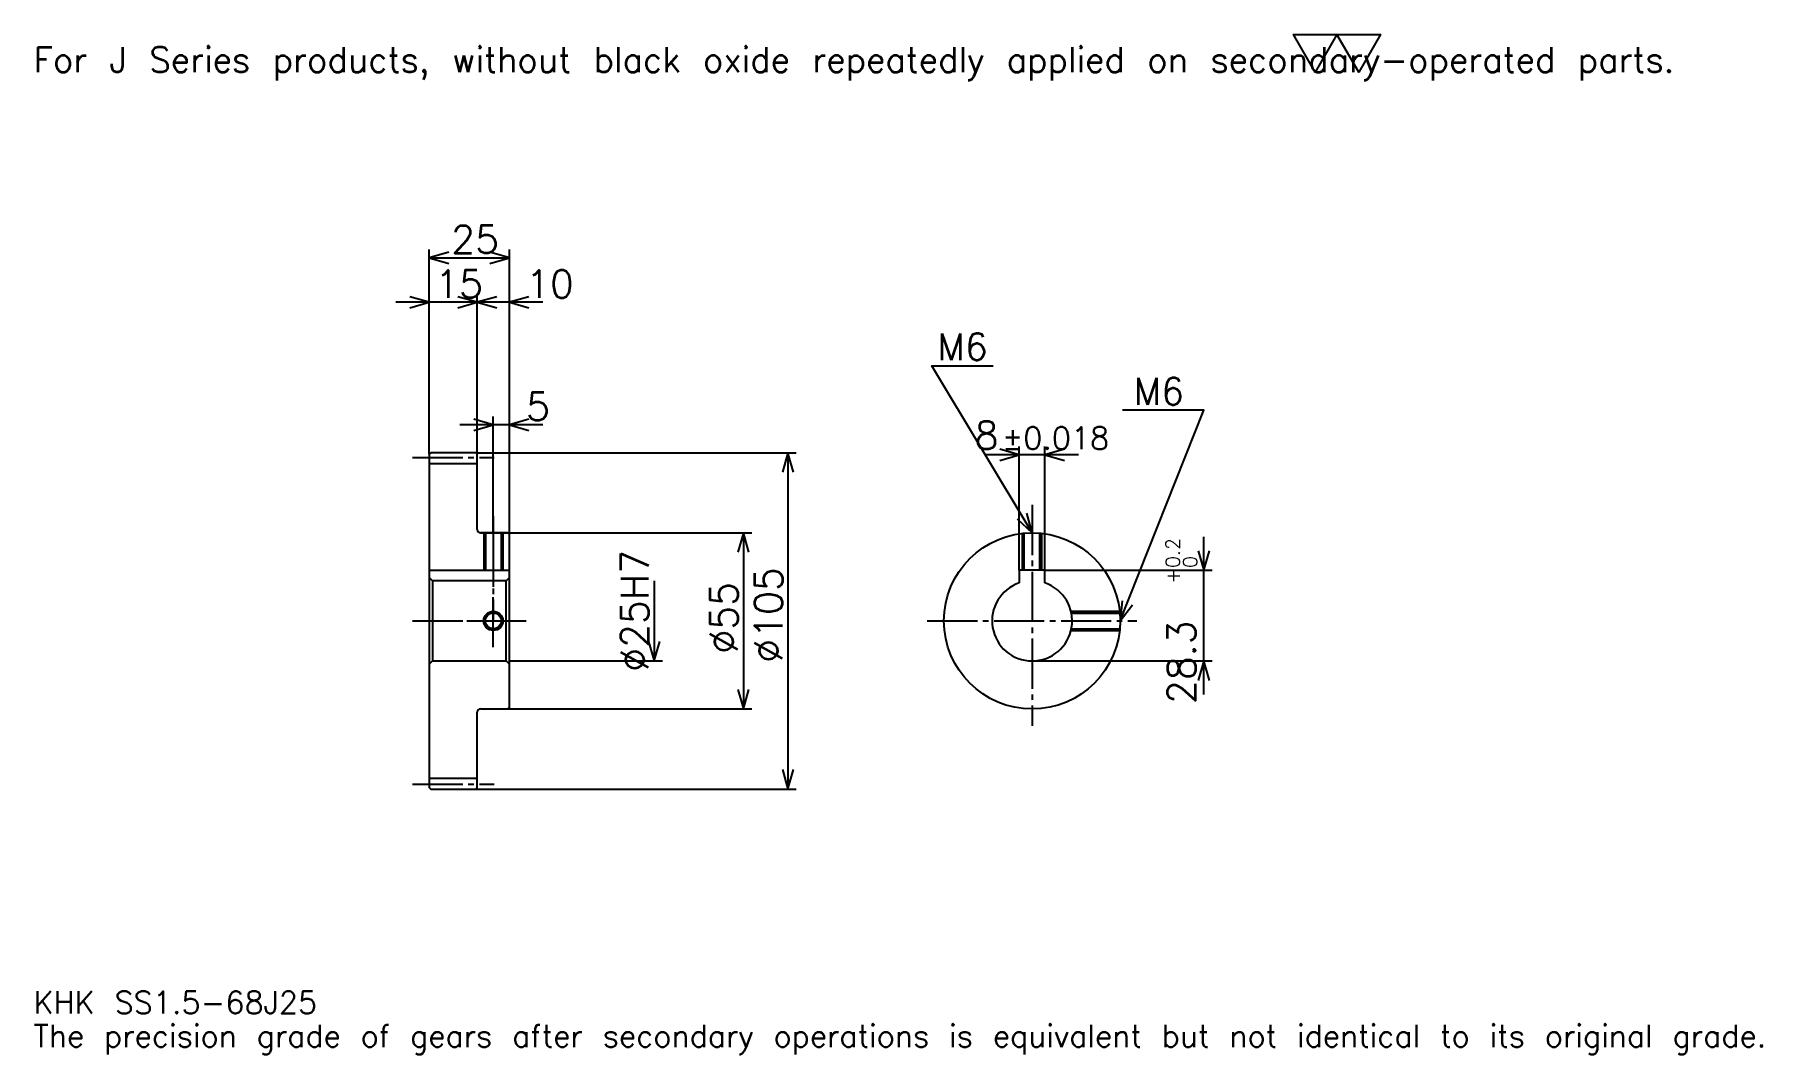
# Model space of a CAD drawing. Extents: x 18 to 557, y 6 to 325.
import ezdxf

# ---------------------------------------------------------------- set-up
doc = ezdxf.new("R2010")
doc.units = 0
doc.linetypes.add('DASHDOT', pattern=[20.869564, 15.652174, -1.73913, 1.73913, -1.73913])
doc.layers.get('0').update_dxf_attribs({"linetype": 'CONTINUOUS'})
doc.layers.add('DASHDOT', color=6, linetype='DASHDOT')
doc.styles.add('KANJI', font='TXT', dxfattribs={"bigfont": 'BIGFONT'})

msp = doc.modelspace()

# ---------------------------------------------------------------- linework, layer by layer
at = {"color": 5}
for p, q in [((140.869568, 194.239136), (140.869568, 257.717407)), ((140.869568, 255.108704), (165.869568, 255.108704)), ((165.869568, 194.239136), (165.869568, 257.717407)), ((155.869568, 194.239136), (155.869568, 243.804352)), ((166.304352, 241.195648), (130.434784, 241.195648)), ((176.304352, 241.195648), (145.434784, 241.195648)), ((160.869568, 194.239136), (160.869568, 205.543488)), ((176.304352, 202.934784), (150.434784, 202.934784)), ((140.869568, 193.739136), (140.869568, 194.239136)), ((155.369568, 194.239136), (165.869568, 194.239136)), ((155.869568, 193.739136), (155.869568, 194.239136)), ((160.869568, 169.239136), (160.869568, 194.239136)), ((160.869568, 169.239136), (160.869568, 194.239136)), ((165.869568, 194.239136), (255.434784, 194.239136)), ((165.869568, 168.739136), (165.869568, 194.239136)), ((252.82608, 194.239136), (252.82608, 89.239136)), ((325.021729, 157.539139), (325.021729, 196.195663)), ((333.021729, 157.539139), (333.021729, 196.195663)), ((343.456543, 193.58696), (314.586975, 193.58696)), ((156.869568, 169.239136), (165.869568, 169.239136)), ((165.869568, 169.239136), (241.521744, 169.239136)), ((238.913055, 169.239136), (238.913055, 114.239136)), ((382.608704, 118.804352), (382.608704, 167.973923)), ((333.021729, 157.539139), (385.217407, 157.539139)), ((211.08696, 154.239136), (211.08696, 129.239136)), ((165.869568, 129.239136), (213.695648, 129.239136)), ((329.021729, 129.239136), (385.217407, 129.239136)), ((156.869568, 114.239136), (165.869568, 114.239136)), ((165.869568, 114.239136), (241.521744, 114.239136)), ((155.369568, 89.239136), (165.869568, 89.239136)), ((165.869568, 89.239136), (255.434784, 89.239136))]:
    msp.add_line(p, q, dxfattribs=at)
at = {"color": 4}
for p, q in [((140.869568, 190.864136), (155.869568, 190.864136)), ((140.869568, 157.539139), (165.869568, 157.539139)), ((141.869568, 154.239136), (141.869568, 129.239136)), ((164.869568, 154.239136), (165.869568, 155.239136)), ((164.869568, 129.239136), (165.869568, 128.239136)), ((140.869568, 92.614136), (155.869568, 92.614136))]:
    msp.add_line(p, q, dxfattribs=at)
at = {"color": 7}
msp.add_lwpolyline([(417.391296, 313.043488), (410.608673, 324.800018), (437.739136, 324.800018), (430.956512, 313.043488), (424.17392, 324.800018), (417.391296, 313.043488)], dxfattribs=at)
at = {"color": 5}
for points in [[(146.956528, 256.847839), (140.869568, 255.108704), (146.956528, 253.369568)], [(159.782608, 253.369568), (165.869568, 255.108704), (159.782608, 256.847839)], [(134.782608, 239.456528), (140.869568, 241.195648), (134.782608, 242.934784)], [(149.782608, 239.456528), (155.869568, 241.195648), (149.782608, 242.934784)], [(161.956528, 242.934784), (155.869568, 241.195648), (161.956528, 239.456528)], [(171.956528, 242.934784), (165.869568, 241.195648), (171.956528, 239.456528)], [(329.021729, 169.239136), (297.717407, 221.413055), (316.847839, 221.413055)], [(356.521729, 141.739136), (382.608704, 207.5), (357.217407, 207.5)], [(154.782608, 201.195648), (160.869568, 202.934784), (154.782608, 204.67392)], [(171.956528, 204.67392), (165.869568, 202.934784), (171.956528, 201.195648)], [(254.565216, 188.152176), (252.82608, 194.239136), (251.08696, 188.152176)], [(318.934784, 191.847839), (325.021729, 193.58696), (318.934784, 195.326096)], [(339.108704, 195.326096), (333.021729, 193.58696), (339.108704, 191.847839)], [(324.398743, 173.563889), (329.021729, 169.239136), (327.381317, 175.353424)], [(240.652176, 163.152176), (238.913055, 169.239136), (237.17392, 163.152176)], [(380.869568, 163.626099), (382.608704, 157.539139), (384.347839, 163.626099)], [(357.149658, 148.038452), (356.521729, 141.739136), (360.382812, 146.755875)], [(209.347839, 135.326096), (211.08696, 129.239136), (212.82608, 135.326096)], [(384.347839, 123.152176), (382.608704, 129.239136), (380.869568, 123.152176)], [(237.17392, 120.326096), (238.913055, 114.239136), (240.652176, 120.326096)], [(251.08696, 95.326096), (252.82608, 89.239136), (254.565216, 95.326096)]]:
    msp.add_lwpolyline(points, dxfattribs=at)
at = {"color": 4}
for points in [[(155.869568, 170.239136), (155.869568, 193.739136), (155.369568, 194.239136), (141.369568, 194.239136), (140.869568, 193.739136), (140.869568, 128.239136)], [(156.869568, 114.239136), (165.369568, 114.239136), (165.869568, 114.739136), (165.869568, 168.739136), (165.369568, 169.239136), (156.869568, 169.239136)], [(157.869568, 169.239136), (157.869568, 157.539139)], [(158.409576, 169.239136), (158.409576, 157.539139)], [(163.329559, 169.239136), (163.329559, 157.539139)], [(163.869568, 169.239136), (163.869568, 157.539139)], [(326.021729, 157.539139), (326.021729, 169.075012)], [(326.561737, 157.539139), (326.561737, 169.128891)], [(331.48175, 157.539139), (331.48175, 169.128891)], [(332.021729, 157.539139), (332.021729, 169.075012)], [(333.021729, 153.581848), (333.021729, 157.539139), (325.021729, 157.539139), (325.021729, 153.581848)], [(140.869568, 128.239136), (141.869568, 129.239136), (164.869568, 129.239136), (164.869568, 154.239136), (141.869568, 154.239136), (140.869568, 155.239136)], [(341.156403, 144.739136), (356.357605, 144.739136)], [(341.277283, 144.199142), (356.411499, 144.199142)], [(341.156403, 138.739136), (356.357605, 138.739136)], [(341.277283, 139.279129), (356.411499, 139.279129)], [(140.869568, 128.239136), (140.869568, 89.739136), (141.369568, 89.239136), (155.369568, 89.239136), (155.869568, 89.739136), (155.869568, 113.239136)]]:
    msp.add_lwpolyline(points, dxfattribs=at)
for centre, radius in [((329.021729, 141.739136), 27.5), ((160.869568, 141.739136), 2.46)]:
    msp.add_circle(centre, radius, dxfattribs=at)
at = {"color": 7}
msp.add_circle((160.869568, 141.739136), 3, dxfattribs=at)
at = {"color": 4}
for centre, radius, start, end in [((156.869568, 170.239136), 1, 180, 270), ((329.021729, 141.739136), 12.5, 108.66292518, 71.33707482), ((156.869568, 113.239136), 1, 90, 180)]:
    msp.add_arc(centre, radius, start, end, dxfattribs=at)
at = {"layer": 'DASHDOT', "color": 7}
for p, q in [((135.652176, 192.739136), (161.08696, 192.739136)), ((329.021729, 177.934784), (329.021729, 109.021744)), ((160.869568, 169.239136), (160.869568, 141.739136)), ((135.652176, 141.739136), (171.08696, 141.739136)), ((296.304352, 141.739136), (361.739136, 141.739136)), ((135.652176, 90.739136), (161.08696, 90.739136))]:
    msp.add_line(p, q, dxfattribs=at)
for points in [[(160.869568, 174.456528), (160.869568, 152.321747)], [(160.869568, 133.521744), (160.869568, 149.956528)], [(152.652176, 141.739136), (169.08696, 141.739136)]]:
    msp.add_lwpolyline(points, dxfattribs=at)

# ---------------------------------------------------------------- texts
at = {"color": 7, "style": 'KANJI'}
for s, height, p in [('For J Series products, without black oxide repeatedly applied on secondary-operated parts.', 7.826087, (17.391304, 313.043488)), ('25', 8.695652, (147.717392, 256.5)), ('15', 8.695652, (142.717392, 242.58696)), ('10', 8.695652, (171.08696, 242.58696)), ('M6', 8.347826, (299.456543, 223.152176)), ('M6', 8.347826, (360.695679, 209.239136)), ('5', 8.695652, (171.08696, 204.326096)), ('8', 8.695652, (311.072205, 195.326096)), ('%%p0.018', 6.956522, (319.67981, 195.326096)), ('KHK SS1.5-68J25', 6.956522, (17.391304, 19.130434)), ('The precision grade of gears after secondary operations is equivalent but not identical to its original grade.', 6.956522, (17.391304, 8.695652))]:
    msp.add_text(s, height=height, dxfattribs=at).set_placement(p)
for s, height, p in [('%%c25H7', 8.695652, (209.347839, 125.869568)), ('0.2', 4.347826, (375.130432, 158.272507)), ('%%c105', 8.695652, (251.08696, 128.695648)), ('+', 4.347826, (375.130432, 153.402939)), ('0', 4.347826, (380.521729, 158.272507)), ('%%c55', 8.695652, (237.17392, 131.521744)), ('28.3', 8.695652, (380, 115.764717))]:
    msp.add_text(s, height=height, rotation=90, dxfattribs=at).set_placement(p)

doc.saveas('drawing.dxf')
